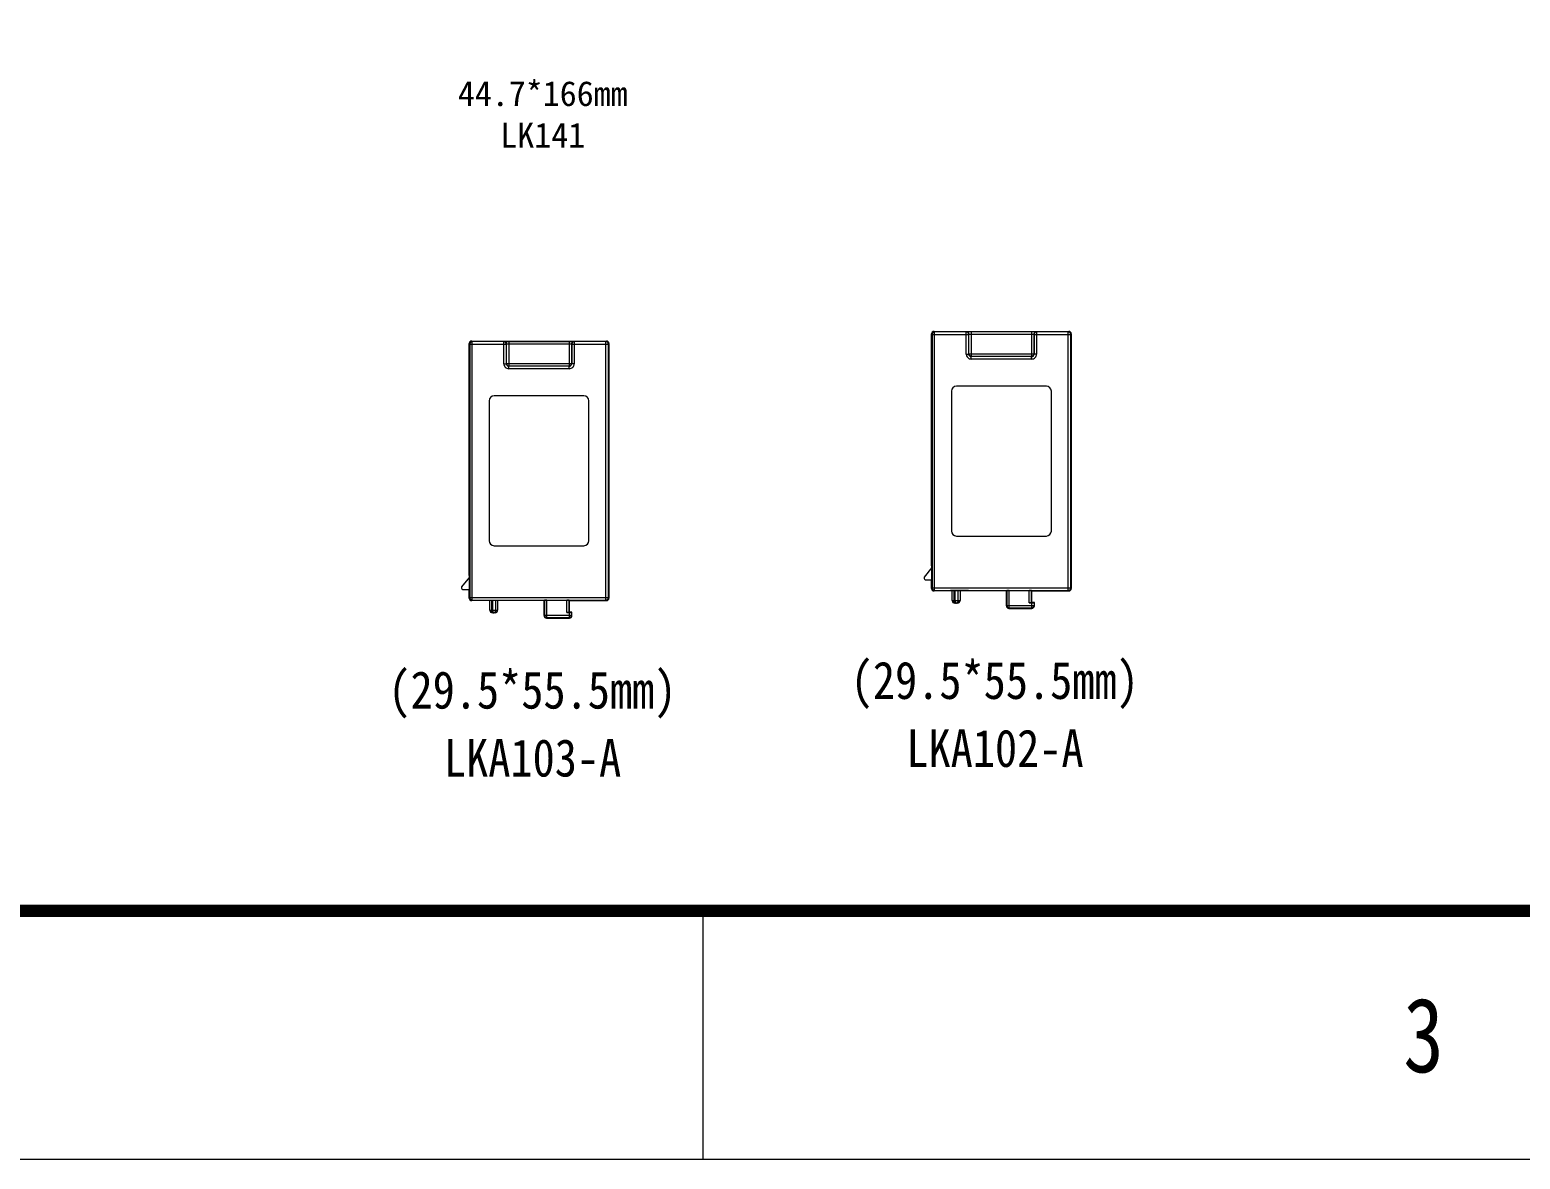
# Model space of a CAD drawing. Header units: millimetres. Extents: x 33157 to 59611, y -29750 to 1750.
# Drawn here: x 53561.9 to 53860.4, y -340.5 to -114.3 of the extents above; entities that cross this region are included whole.
import ezdxf

# ---------------------------------------------------------------- set-up
doc = ezdxf.new("R2010")
doc.units = ezdxf.units.MM
doc.layers.get('0').update_dxf_attribs({"lineweight": 18})
for name, color, linetype, lineweight in [('LKC248_DXF_CONTINUOUS_LINE', 7, 'Continuous', 18), ('LKC249_DXF_CONTINUOUS_LINE', 7, 'Continuous', 18), ('细实线', 7, 'Continuous', 20)]:
    doc.layers.add(name, color=color, linetype=linetype, lineweight=lineweight)
doc.styles.add('HZ', font='arial.ttf')
doc.styles.get("Standard").update_dxf_attribs({"font": ''})
doc.styles.add('STYLE1', font='')
doc.styles.get('Standard').set_extended_font_data('宋体')
doc.styles.get('STYLE1').set_extended_font_data('宋体')

# ---------------------------------------------------------------- blocks, each defined once
blk = doc.blocks.new('和利时横图框')
blk.add_line((50687.85, 269.31), (50687.85, 319.05))
blk.add_lwpolyline([(50096.91, 269.31), (53051.59, 269.31), (53051.59, 2358.48), (50096.91, 2358.48)], close=True)
blk.add_lwpolyline([(50221.27, 319.05, 2.49, 2.49, 0), (53001.84, 319.05, 2.49, 2.49, 0), (53001.84, 2308.73, 2.49, 2.49, 0), (50221.27, 2308.73, 2.49, 2.49, 0)], format="xyseb", close=True)
at = {"width": 0.8}
blk.add_text('3', height=14.92, dxfattribs=at).set_placement((50828.12, 286.72))
at = {"style": 'HZ'}
for tag, p, height in [('北京和利时自动化驱动技术有限公司', (51649.92, 520.69), 24.79), ('图纸阶段', (52857.22, 518.92), 24.79), ('图纸名称', (52301.11, 424.67), 42.5), ('会签人', (51825.94, 376.93), 24)]:
    blk.add_attdef(tag, p, '', height=height, dxfattribs=at)
at = {"color": 3, "style": 'HZ'}
for tag, p, height in [('工程名称', (52244.96, 517.73), 28.33), ('设计人', (51828.2, 464.14), 24), ('设计时间', (52033.27, 464.54), 24), ('设计时间', (52033.27, 421.17), 24), ('审核人', (51826.82, 419.74), 24), ('图纸编号', (52420.84, 373.66), 24.79), ('设计时间', (52033.27, 331.46), 24), ('批准人', (51828.28, 330.45), 24)]:
    blk.add_attdef(tag, p, '', height=height, dxfattribs=at)
at = {"color": 0, "style": 'HZ'}
blk.add_attdef('页码', (52501.6, 331.93), '', height=20, dxfattribs=at)

msp = doc.modelspace()

# ---------------------------------------------------------------- linework, layer by layer
at = {"layer": 'LKC248_DXF_CONTINUOUS_LINE', "color": 7, "linetype": 'Continuous'}
for p, q in [((53742.49, -221.68), (53742.49, -175.18)), ((53742.49, -175.18), (53742.59, -175.29)), ((53742.59, -175.29), (53742.59, -226.08)), ((53742.59, -175.29), (53749.94, -175.29)), ((53742.99, -174.68), (53743.09, -174.79)), ((53742.99, -174.68), (53769.99, -174.68)), ((53743.09, -226.58), (53743.09, -174.79)), ((53749.44, -174.79), (53743.09, -174.79)), ((53749.44, -174.79), (53749.48, -174.76)), ((53749.44, -179.23), (53749.44, -174.79)), ((53749.94, -175.29), (53749.98, -175.26)), ((53749.94, -179.23), (53749.94, -175.29)), ((53749.98, -179.19), (53749.98, -175.26)), ((53750.48, -179.69), (53750.48, -174.74)), ((53750.48, -174.74), (53762.49, -174.74)), ((53750.48, -175.24), (53762.49, -175.24)), ((53762.49, -174.74), (53762.49, -179.69)), ((53762.99, -175.26), (53762.99, -179.19)), ((53762.99, -175.26), (53763.03, -175.29)), ((53763.03, -175.29), (53763.03, -179.23)), ((53763.03, -175.29), (53770.38, -175.29)), ((53763.49, -174.76), (53763.53, -174.79)), ((53763.53, -174.79), (53763.53, -179.23)), ((53769.88, -174.79), (53763.53, -174.79)), ((53769.99, -174.68), (53769.88, -174.79)), ((53769.88, -226.58), (53769.88, -174.79)), ((53770.49, -175.18), (53770.38, -175.29)), ((53770.38, -226.08), (53770.38, -175.29)), ((53770.49, -175.18), (53770.49, -226.18)), ((53649.86, -223.62), (53649.86, -177.12)), ((53649.86, -177.12), (53649.97, -177.23)), ((53649.97, -177.23), (53649.97, -228.01)), ((53649.97, -177.23), (53657.32, -177.23)), ((53650.36, -176.62), (53650.47, -176.73)), ((53650.36, -176.62), (53677.37, -176.62)), ((53650.47, -228.51), (53650.47, -176.73)), ((53656.82, -176.73), (53650.47, -176.73)), ((53656.82, -176.73), (53656.86, -176.69)), ((53656.82, -181.16), (53656.82, -176.73)), ((53657.32, -177.23), (53657.36, -177.19)), ((53657.32, -181.16), (53657.32, -177.23)), ((53657.36, -181.13), (53657.36, -177.19)), ((53657.86, -181.63), (53657.86, -176.68)), ((53657.86, -176.68), (53669.87, -176.68)), ((53657.86, -177.18), (53669.87, -177.18)), ((53669.87, -176.68), (53669.87, -181.63)), ((53670.37, -177.19), (53670.37, -181.13)), ((53670.37, -177.19), (53670.41, -177.23)), ((53670.41, -177.23), (53670.41, -181.16)), ((53670.41, -177.23), (53677.76, -177.23)), ((53670.87, -176.69), (53670.91, -176.73)), ((53670.91, -176.73), (53670.91, -181.16)), ((53677.26, -176.73), (53670.91, -176.73)), ((53677.37, -176.62), (53677.26, -176.73)), ((53677.26, -228.51), (53677.26, -176.73)), ((53677.86, -177.12), (53677.76, -177.23)), ((53677.76, -228.01), (53677.76, -177.23)), ((53677.86, -177.12), (53677.86, -228.12)), ((53656.82, -181.16), (53657.32, -181.16)), ((53657.32, -181.16), (53657.36, -181.13)), ((53657.36, -181.13), (53670.37, -181.13)), ((53657.82, -181.66), (53657.86, -181.63)), ((53657.82, -182.16), (53657.82, -181.66)), ((53669.91, -181.66), (53657.82, -181.66)), ((53669.87, -181.63), (53657.86, -181.63)), ((53669.91, -181.66), (53669.87, -181.63)), ((53669.91, -182.16), (53669.91, -181.66)), ((53670.41, -181.16), (53670.37, -181.13)), ((53670.91, -181.16), (53670.41, -181.16)), ((53749.44, -179.23), (53749.94, -179.23)), ((53749.94, -179.23), (53749.98, -179.19)), ((53749.98, -179.19), (53762.99, -179.19)), ((53750.44, -179.73), (53750.48, -179.69)), ((53750.44, -180.23), (53750.44, -179.73)), ((53762.53, -179.73), (53750.44, -179.73)), ((53762.53, -180.23), (53750.44, -180.23)), ((53762.49, -179.69), (53750.48, -179.69)), ((53762.53, -179.73), (53762.49, -179.69)), ((53762.53, -180.23), (53762.53, -179.73)), ((53763.03, -179.23), (53762.99, -179.19)), ((53763.53, -179.23), (53763.03, -179.23)), ((53669.91, -182.16), (53657.82, -182.16)), ((53672.86, -187.62), (53654.86, -187.62)), ((53746.49, -186.68), (53746.49, -214.68)), ((53765.49, -185.68), (53747.49, -185.68)), ((53766.49, -214.68), (53766.49, -186.68)), ((53653.86, -188.62), (53653.86, -216.62)), ((53673.86, -216.62), (53673.86, -188.62)), ((53654.86, -217.62), (53672.86, -217.62)), ((53747.49, -215.68), (53765.49, -215.68)), ((53649.86, -223.62), (53649.93, -223.65)), ((53649.93, -226.47), (53649.93, -223.65)), ((53742.49, -221.68), (53742.55, -221.71)), ((53742.55, -224.53), (53742.55, -221.71)), ((53649.86, -226.47), (53649.93, -226.47)), ((53649.86, -228.12), (53649.86, -226.47)), ((53742.49, -224.53), (53742.55, -224.53)), ((53742.49, -226.18), (53742.49, -224.53)), ((53742.49, -226.18), (53742.59, -226.08)), ((53742.59, -226.08), (53770.38, -226.08)), ((53742.99, -226.68), (53743.09, -226.58)), ((53746.29, -226.68), (53742.99, -226.68)), ((53743.09, -226.58), (53769.88, -226.58)), ((53749.89, -226.63), (53746.29, -226.63)), ((53746.29, -226.68), (53746.29, -226.63)), ((53749.89, -226.68), (53749.89, -226.63)), ((53757.49, -226.68), (53749.89, -226.68)), ((53757.49, -226.68), (53757.55, -226.62)), ((53757.49, -229.68), (53757.49, -226.68)), ((53757.55, -226.62), (53757.55, -229.62)), ((53758.05, -226.61), (53762.02, -226.61)), ((53758.05, -230.12), (53758.05, -226.61)), ((53762.02, -229.05), (53762.02, -226.61)), ((53762.59, -226.68), (53762.52, -226.62)), ((53762.52, -229.05), (53762.52, -226.62)), ((53762.59, -226.68), (53769.99, -226.68)), ((53762.59, -228.98), (53762.59, -226.68)), ((53769.99, -226.68), (53769.88, -226.58)), ((53770.49, -226.18), (53770.38, -226.08)), ((53649.86, -228.12), (53649.97, -228.01)), ((53649.97, -228.01), (53677.76, -228.01)), ((53650.36, -228.62), (53650.47, -228.51)), ((53653.66, -228.62), (53650.36, -228.62)), ((53650.47, -228.51), (53677.26, -228.51)), ((53657.26, -228.57), (53653.66, -228.57)), ((53653.66, -228.62), (53653.66, -228.57)), ((53657.26, -228.62), (53657.26, -228.57)), ((53664.86, -228.62), (53657.26, -228.62)), ((53664.86, -228.62), (53664.93, -228.56)), ((53664.86, -231.62), (53664.86, -228.62)), ((53664.93, -228.56), (53664.93, -231.56)), ((53665.43, -228.55), (53669.4, -228.55)), ((53665.43, -232.06), (53665.43, -228.55)), ((53669.4, -230.99), (53669.4, -228.55)), ((53669.96, -228.62), (53669.9, -228.56)), ((53669.9, -230.98), (53669.9, -228.56)), ((53669.96, -228.62), (53677.37, -228.62)), ((53669.96, -230.92), (53669.96, -228.62)), ((53677.37, -228.62), (53677.26, -228.51)), ((53677.86, -228.12), (53677.76, -228.01)), ((53757.49, -229.68), (53757.55, -229.62)), ((53757.55, -229.62), (53763.02, -229.62)), ((53762.52, -229.05), (53762.02, -229.05)), ((53762.59, -228.98), (53762.52, -229.05)), ((53762.52, -229.05), (53762.52, -230.12)), ((53763.09, -228.98), (53762.59, -228.98)), ((53763.09, -228.98), (53763.02, -229.05)), ((53763.02, -229.05), (53763.02, -229.62)), ((53763.02, -229.62), (53763.09, -229.68)), ((53763.09, -229.68), (53763.09, -228.98)), ((53664.86, -231.62), (53664.93, -231.56)), ((53664.93, -231.56), (53670.4, -231.56)), ((53665.36, -232.12), (53665.43, -232.06)), ((53665.36, -232.12), (53669.96, -232.12)), ((53669.9, -232.06), (53665.43, -232.06)), ((53669.9, -230.99), (53669.4, -230.99)), ((53669.96, -230.92), (53669.9, -230.98)), ((53669.9, -230.99), (53669.9, -232.06)), ((53669.9, -232.06), (53669.96, -232.12)), ((53670.46, -230.92), (53669.96, -230.92)), ((53670.46, -230.92), (53670.4, -230.98)), ((53670.4, -230.98), (53670.4, -231.56)), ((53670.4, -231.56), (53670.46, -231.62)), ((53670.46, -231.62), (53670.46, -230.92)), ((53757.99, -230.18), (53758.05, -230.12)), ((53757.99, -230.18), (53762.59, -230.18)), ((53762.52, -230.12), (53758.05, -230.12)), ((53762.52, -230.12), (53762.59, -230.18))]:
    msp.add_line(p, q, dxfattribs=at)
for centre, radius, start, end in [((53743.1, -175.29), 0.5, 90.0238, 179.9762), ((53749.44, -175.29), 0.5, 0.024, 89.976), ((53749.48, -175.26), 0.5, 0.0238, 89.9762), ((53763.49, -175.26), 0.5, 90.0238, 179.9762), ((53763.53, -175.29), 0.5, 90.024, 179.976), ((53769.88, -175.29), 0.5, 0.0238, 89.9762), ((53650.47, -177.23), 0.5, 90.0238, 179.9762), ((53656.82, -177.23), 0.5, 0.024, 89.976), ((53656.86, -177.19), 0.5, 0.0238, 89.9762), ((53670.87, -177.19), 0.5, 90.0238, 179.9762), ((53670.91, -177.23), 0.5, 90.024, 179.976), ((53677.26, -177.23), 0.5, 0.0238, 89.9762), ((53657.82, -181.16), 1, 179.9992, 270.001), ((53657.82, -181.16), 0.5, 179.9721, 270.0279), ((53657.86, -181.13), 0.5, 180.0238, 269.9762), ((53669.87, -181.13), 0.5, 270.0238, 359.9762), ((53669.91, -181.16), 1, 269.9992, 0.001), ((53669.91, -181.16), 0.5, 269.9731, 0.0269), ((53750.44, -179.23), 1, 179.9992, 270.001), ((53750.44, -179.23), 0.5, 179.9721, 270.0279), ((53750.48, -179.19), 0.5, 180.0238, 269.9762), ((53762.49, -179.19), 0.5, 270.0238, 359.9762), ((53762.53, -179.23), 1, 269.9992, 0.001), ((53762.53, -179.23), 0.5, 269.9731, 0.0269), ((53654.86, -188.62), 1, 90, 180), ((53672.86, -188.62), 1, 360, 90), ((53747.49, -186.68), 1, 90, 180), ((53765.49, -186.68), 1, 0, 90), ((53747.49, -214.68), 1, 180, 270), ((53765.49, -214.68), 1, 270, 0), ((53654.86, -216.62), 1, 180, 270), ((53672.86, -216.62), 1, 270, 0), ((53743.1, -226.07), 0.5, 180.0238, 269.9762), ((53769.88, -226.07), 0.5, 270.0238, 359.9762), ((53650.47, -228.01), 0.5, 180.0238, 269.9762), ((53677.26, -228.01), 0.5, 270.0238, 359.9762), ((53758.05, -229.62), 0.5, 180.0238, 269.9762), ((53762.52, -229.62), 0.5, 270.024, 359.9759), ((53665.43, -231.56), 0.5, 180.0238, 269.9762), ((53669.9, -231.56), 0.5, 270.024, 359.9759)]:
    msp.add_arc(centre, radius, start, end, dxfattribs=at)
for centre, major_axis, ratio, start_param, end_param in [((53742.99, -175.18), (-0.354, 0.354), 0.999695, 5.497939, 7.068431), ((53769.99, -175.18), (0.354, 0.354), 0.999695, 5.497939, 7.068431), ((53650.37, -177.12), (-0.354, 0.354), 0.999695, 5.497939, 7.068431), ((53677.36, -177.12), (0.354, 0.354), 0.999695, 5.497939, 7.068431), ((53742.99, -226.18), (0.354, 0.354), 0.999695, 2.356347, 3.926839), ((53758.05, -226.62), (0.5, 0), 0.017455, 1.570796, 3.124139), ((53762.02, -226.62), (0.5, 0), 0.017455, 0.017453, 1.570796), ((53769.99, -226.18), (0.354, -0.354), 0.999695, 5.497939, 7.068431), ((53650.37, -228.12), (0.354, 0.354), 0.999695, 2.356347, 3.926839), ((53665.43, -228.56), (0.5, 0), 0.017455, 1.570796, 3.124139), ((53669.4, -228.56), (0.5, 0), 0.017455, 0.017453, 1.570796), ((53677.36, -228.12), (0.354, -0.354), 0.999695, 5.497939, 7.068431), ((53757.99, -229.68), (0.354, 0.354), 0.999695, 2.356347, 3.926839), ((53762.02, -229.05), (0.5, 0), 0.017455, 4.712389, 6.265732), ((53762.52, -229.05), (0.5, 0), 0.017455, 4.712389, 6.265732), ((53762.59, -229.68), (0.354, -0.354), 0.999695, 5.497939, 7.068431), ((53665.37, -231.62), (0.354, 0.354), 0.999695, 2.356347, 3.926839), ((53669.4, -230.98), (0.5, 0), 0.017455, 4.712389, 6.265732), ((53669.9, -230.98), (0.5, 0), 0.017455, 4.712389, 6.265732), ((53669.96, -231.62), (0.354, -0.354), 0.999695, 5.497939, 7.068431)]:
    msp.add_ellipse(centre, major_axis=major_axis, ratio=ratio, start_param=start_param, end_param=end_param, dxfattribs=at)
for points, knots in [([(53749.48, -174.76), (53749.48, -174.76), (53749.49, -174.76), (53749.5, -174.75), (53749.53, -174.75), (53749.56, -174.75), (53749.6, -174.75), (53749.68, -174.75), (53749.78, -174.75), (53749.93, -174.74), (53750.1, -174.74), (53750.29, -174.74), (53750.41, -174.74), (53750.48, -174.74)], [0, 0, 0, 0, 9960.022678, 33809.060913, 71469.62852, 122626.765798, 186760.396062, 263314.619067, 450664.169795, 677690.154198, 935747.390772, 1215405.328908, 1505767.352161, 1505767.352161, 1505767.352161, 1505767.352161]), ([(53749.98, -175.26), (53749.98, -175.26), (53749.98, -175.26), (53749.99, -175.25), (53750, -175.25), (53750.02, -175.25), (53750.04, -175.25), (53750.08, -175.25), (53750.13, -175.25), (53750.21, -175.24), (53750.29, -175.24), (53750.38, -175.24), (53750.44, -175.24), (53750.48, -175.24)], [0, 0, 0, 0, 10869.461841, 35069.03067, 72896.197754, 124119.149136, 188255.392703, 264770.311718, 451944.58095, 678694.679471, 936438.811943, 1215770.178575, 1505787.037366, 1505787.037366, 1505787.037366, 1505787.037366]), ([(53762.49, -174.74), (53762.56, -174.74), (53762.68, -174.74), (53762.87, -174.74), (53763.04, -174.74), (53763.19, -174.75), (53763.3, -174.75), (53763.37, -174.75), (53763.41, -174.75), (53763.44, -174.75), (53763.47, -174.75), (53763.48, -174.76), (53763.49, -174.76), (53763.49, -174.76)], [0, 0, 0, 0, 290433.543583, 570160.362059, 828281.159253, 1055363.065482, 1242758.76412, 1319331.842006, 1383481.266928, 1434651.003676, 1472320.84882, 1496175.763424, 1506138.238002, 1506138.238002, 1506138.238002, 1506138.238002]), ([(53762.49, -175.24), (53762.53, -175.24), (53762.59, -175.24), (53762.68, -175.24), (53762.77, -175.24), (53762.84, -175.25), (53762.89, -175.25), (53762.93, -175.25), (53762.95, -175.25), (53762.97, -175.25), (53762.98, -175.25), (53762.99, -175.26), (53762.99, -175.26), (53762.99, -175.26)], [0, 0, 0, 0, 290084.939823, 569481.879084, 827286.516763, 1054089.844385, 1241308.052653, 1317840.933433, 1381992.232739, 1433227.208633, 1471063.25589, 1495268.505984, 1506140.518662, 1506140.518662, 1506140.518662, 1506140.518662]), ([(53656.86, -176.69), (53656.86, -176.69), (53656.87, -176.69), (53656.88, -176.69), (53656.91, -176.69), (53656.94, -176.69), (53656.98, -176.68), (53657.06, -176.68), (53657.16, -176.68), (53657.31, -176.68), (53657.48, -176.68), (53657.67, -176.68), (53657.79, -176.68), (53657.86, -176.68)], [0, 0, 0, 0, 9943.060037, 33751.481632, 71347.910563, 122417.923529, 186442.329573, 262866.175189, 449896.656055, 676535.998755, 934153.745154, 1213335.405555, 1503202.921241, 1503202.921241, 1503202.921241, 1503202.921241]), ([(53657.36, -177.19), (53657.36, -177.19), (53657.36, -177.19), (53657.37, -177.19), (53657.38, -177.19), (53657.4, -177.19), (53657.42, -177.18), (53657.46, -177.18), (53657.51, -177.18), (53657.58, -177.18), (53657.67, -177.18), (53657.76, -177.18), (53657.82, -177.18), (53657.86, -177.18)], [0, 0, 0, 0, 10850.950605, 35009.306359, 72772.051888, 123907.768025, 187934.784367, 264319.394653, 451174.896756, 677538.828534, 934844.009875, 1213699.661238, 1503222.606834, 1503222.606834, 1503222.606834, 1503222.606834]), ([(53669.87, -176.68), (53669.94, -176.68), (53670.06, -176.68), (53670.25, -176.68), (53670.42, -176.68), (53670.57, -176.68), (53670.67, -176.68), (53670.75, -176.68), (53670.79, -176.69), (53670.82, -176.69), (53670.85, -176.69), (53670.86, -176.69), (53670.87, -176.69), (53670.87, -176.69)], [0, 0, 0, 0, 289939.036023, 569189.576777, 826870.883807, 1053566.148335, 1240642.777114, 1317085.477614, 1381125.678322, 1432208.290761, 1469813.997228, 1493628.29519, 1503573.80713, 1503573.80713, 1503573.80713, 1503573.80713]), ([(53669.87, -177.18), (53669.91, -177.18), (53669.97, -177.18), (53670.06, -177.18), (53670.15, -177.18), (53670.22, -177.18), (53670.27, -177.18), (53670.31, -177.18), (53670.33, -177.19), (53670.35, -177.19), (53670.36, -177.19), (53670.37, -177.19), (53670.37, -177.19), (53670.37, -177.19)], [0, 0, 0, 0, 289591.026629, 568512.250622, 825877.937171, 1052295.098052, 1239194.539191, 1315597.111242, 1379639.183323, 1430786.923973, 1468558.549675, 1492722.586693, 1503576.088137, 1503576.088137, 1503576.088137, 1503576.088137])]:
    msp.add_open_spline(points, degree=3, knots=knots, dxfattribs=at)
at = {"layer": 'LKC249_DXF_CONTINUOUS_LINE', "color": 7, "linetype": 'Continuous'}
for p, q in [((53649.93, -223.91), (53648.36, -225.87)), ((53742.55, -221.97), (53740.99, -223.93)), ((53648.36, -225.87), (53648.36, -226.12)), ((53648.61, -226.37), (53649.93, -226.37)), ((53740.99, -223.93), (53740.99, -224.18)), ((53741.24, -224.43), (53742.55, -224.43)), ((53746.64, -228.63), (53746.64, -226.63)), ((53747.04, -228.63), (53747.04, -226.63)), ((53747.23, -228.63), (53747.23, -226.63)), ((53747.81, -228.63), (53747.81, -226.63)), ((53748.19, -226.63), (53748.19, -228.63)), ((53654.02, -230.57), (53654.02, -228.57)), ((53654.41, -230.57), (53654.41, -228.57)), ((53654.61, -230.57), (53654.61, -228.57)), ((53655.19, -230.57), (53655.19, -228.57)), ((53655.56, -228.57), (53655.56, -230.57)), ((53746.64, -228.63), (53748.19, -228.63)), ((53747.69, -229.13), (53747.14, -229.13)), ((53654.02, -230.57), (53655.56, -230.57)), ((53655.06, -231.07), (53654.52, -231.07))]:
    msp.add_line(p, q, dxfattribs=at)
for centre, radius, start, end in [((53648.61, -226.12), 0.25, 180, 270), ((53741.24, -224.18), 0.25, 180, 270), ((53747.14, -228.63), 0.5, 179.9992, 270.0003), ((53747.33, -228.67), 0.462, 270.0329, 287.9671), ((53747.69, -228.63), 0.5, 270, 0), ((53654.52, -230.57), 0.5, 179.9992, 270.0003), ((53654.71, -230.61), 0.462, 270.0329, 287.9671), ((53655.06, -230.57), 0.5, 270, 360)]:
    msp.add_arc(centre, radius, start, end, dxfattribs=at)
for points, knots in [([(53747.14, -229.13), (53747.13, -229.13), (53747.12, -229.13), (53747.11, -229.11), (53747.09, -229.09), (53747.08, -229.05), (53747.06, -228.98), (53747.05, -228.91), (53747.04, -228.82), (53747.04, -228.73), (53747.04, -228.67), (53747.04, -228.63)], [0, 0, 0, 0, 52841.898081, 89457.347776, 134680.468745, 252072.927031, 404044.879728, 586200.977447, 792323.414765, 1015122.477864, 1246364.532085, 1246364.532085, 1246364.532085, 1246364.532085]), ([(53747.23, -228.63), (53747.23, -228.67), (53747.23, -228.73), (53747.24, -228.82), (53747.25, -228.91), (53747.26, -228.98), (53747.28, -229.05), (53747.29, -229.09), (53747.3, -229.11), (53747.32, -229.13), (53747.33, -229.13), (53747.34, -229.13)], [0, 0, 0, 0, 231240.969372, 454038.16127, 660159.782592, 842315.378074, 994287.536796, 1111680.446268, 1156904.676432, 1193521.131671, 1246364.97673, 1246364.97673, 1246364.97673, 1246364.97673]), ([(53747.48, -229.11), (53747.53, -229.1), (53747.62, -229.05), (53747.73, -228.93), (53747.8, -228.79), (53747.81, -228.69), (53747.81, -228.63)], [0, 0, 0, 0, 146474.197492, 294810.387803, 444984.459324, 596314.238228, 596314.238228, 596314.238228, 596314.238228]), ([(53654.52, -231.07), (53654.51, -231.07), (53654.5, -231.06), (53654.49, -231.05), (53654.47, -231.02), (53654.46, -230.98), (53654.44, -230.92), (53654.43, -230.84), (53654.42, -230.76), (53654.42, -230.67), (53654.41, -230.6), (53654.41, -230.57)], [0, 0, 0, 0, 52751.937291, 89305.050945, 134451.181725, 251643.784997, 403357.012755, 585202.998479, 790974.522262, 1013394.280673, 1244242.65642, 1244242.65642, 1244242.65642, 1244242.65642]), ([(53654.61, -230.57), (53654.61, -230.6), (53654.61, -230.67), (53654.62, -230.76), (53654.63, -230.84), (53654.64, -230.92), (53654.65, -230.98), (53654.67, -231.02), (53654.68, -231.05), (53654.69, -231.06), (53654.71, -231.07), (53654.71, -231.07)], [0, 0, 0, 0, 230847.292878, 453265.183402, 659035.892697, 840881.377145, 992594.810664, 1109787.864422, 1154935.102536, 1191489.220042, 1244243.101026, 1244243.101026, 1244243.101026, 1244243.101026]), ([(53654.86, -231.05), (53654.91, -231.03), (53655, -230.98), (53655.11, -230.87), (53655.18, -230.73), (53655.19, -230.62), (53655.19, -230.57)], [0, 0, 0, 0, 146224.971615, 294308.767868, 444227.318176, 595299.609429, 595299.609429, 595299.609429, 595299.609429])]:
    msp.add_open_spline(points, degree=3, knots=knots, dxfattribs=at)

# ---------------------------------------------------------------- block references
at = {"layer": '细实线'}
msp.add_blockref('和利时横图框', (3008.87, -609.84), dxfattribs=at)

# ---------------------------------------------------------------- texts
at = {"color": 0, "style": 'STYLE1', "width": 0.87}
for s, p in [('(29.5*55.5mm)', (53726.3, -248.33)), ('(29.5*55.5mm)', (53633.68, -250.26)), ('LKA103-A', (53644.82, -263.87)), ('LKA102-A', (53737.44, -261.94))]:
    msp.add_text(s, height=7.5, dxfattribs=at).set_placement(p)
at = {"color": 0, "insert": (53664.61, -131.21), "char_height": 5, "width": 151.6345, "attachment_point": 5, "style": 'STYLE1'}
msp.add_mtext('\\pxqc;44.7*166mm\\PLK141', dxfattribs=at)

doc.saveas('drawing.dxf')
